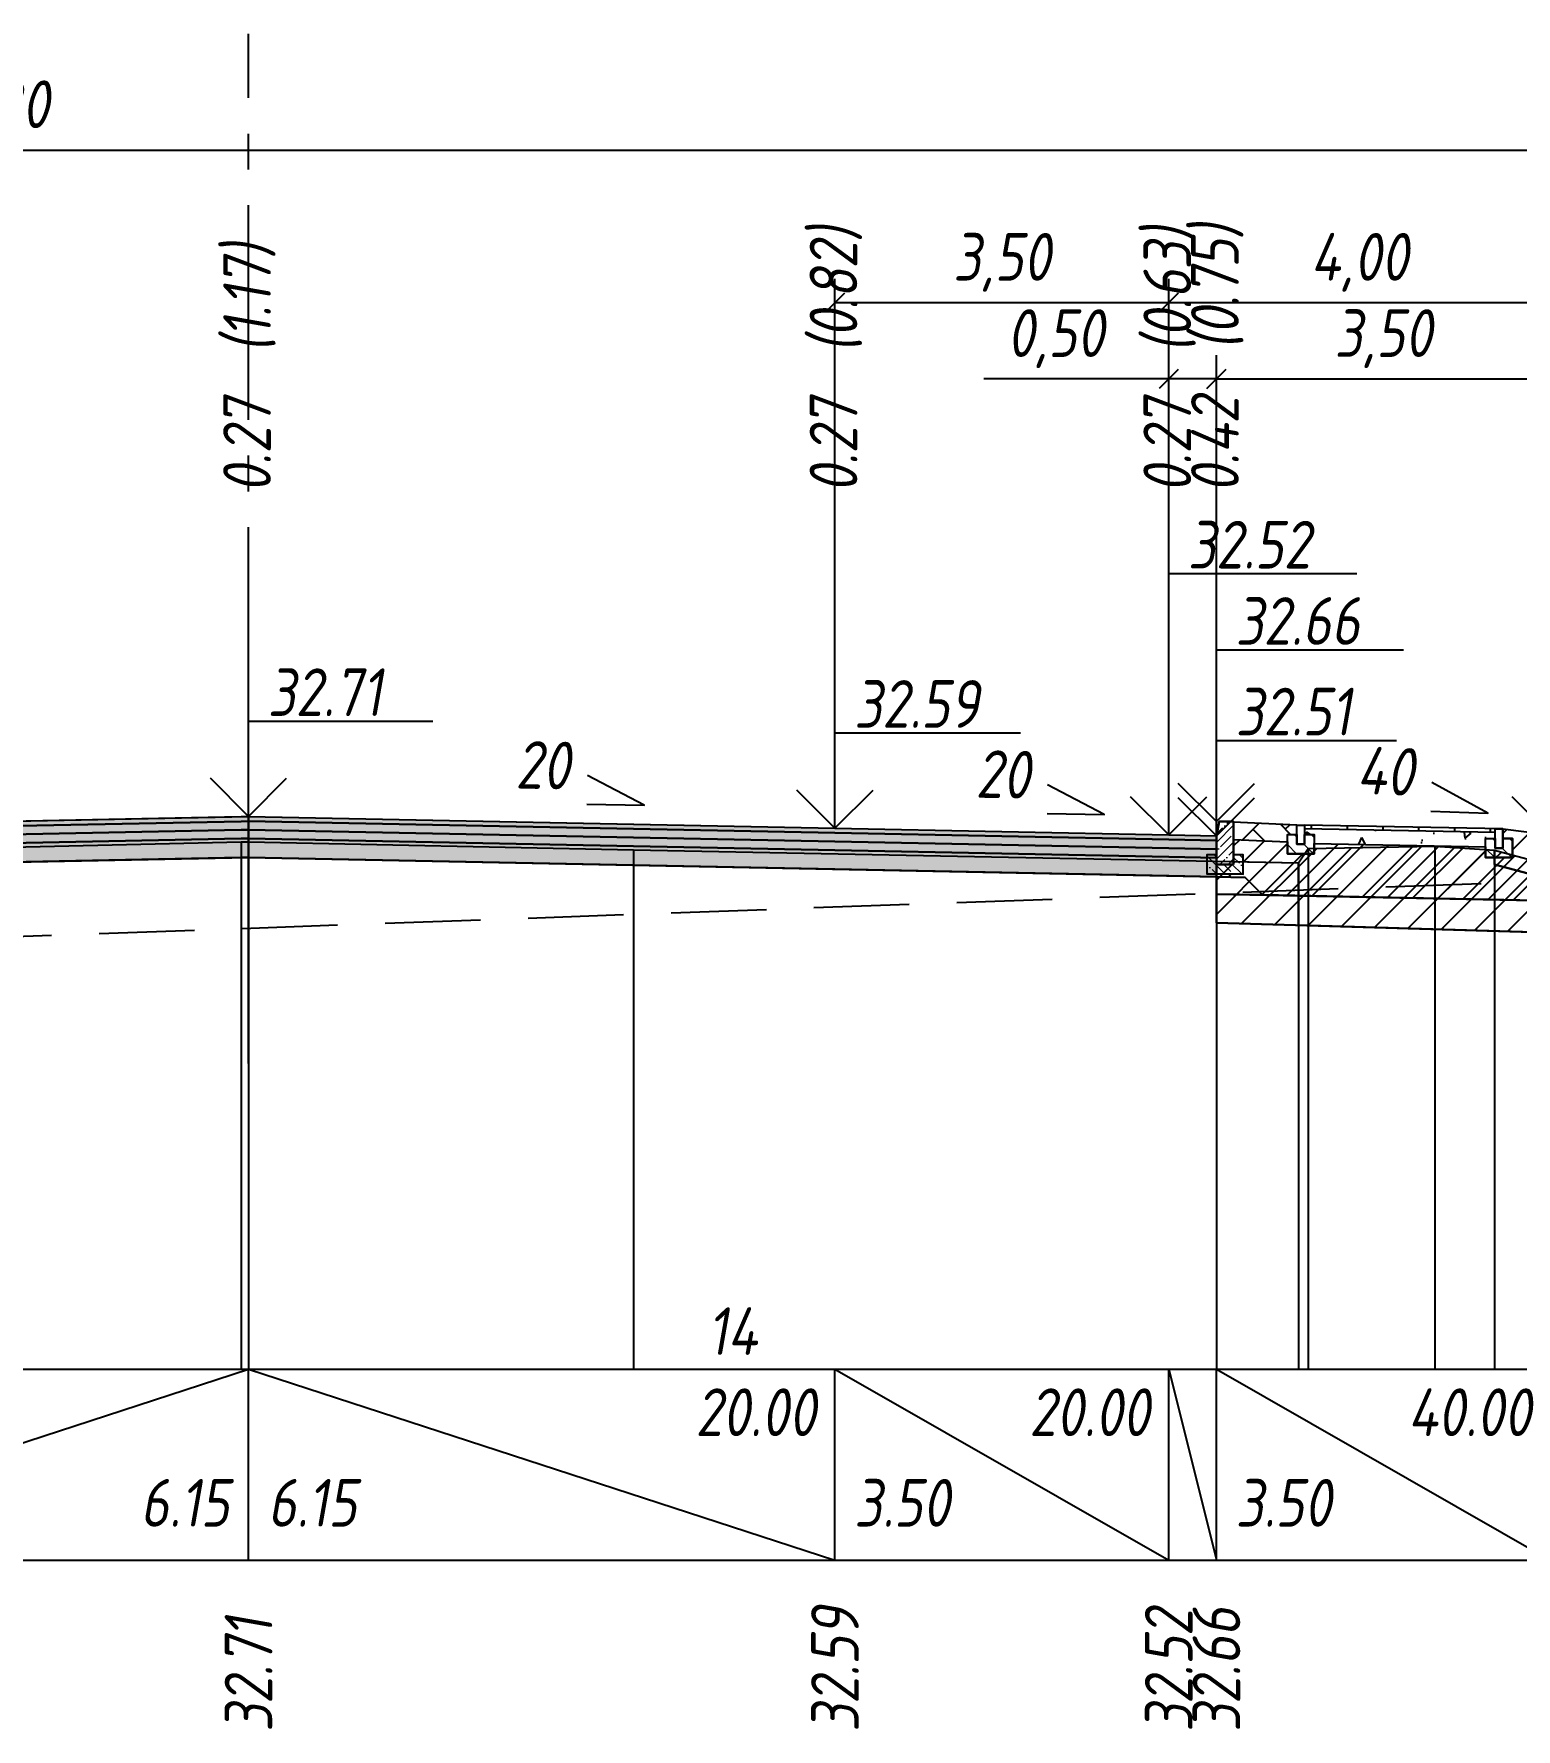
# Model space of a CAD drawing. Extents: x -717 to 1451, y -133302 to 233.
# Drawn here: x 197.4 to 275.1, y -109884.9 to -109796 of the extents above; entities that cross this region are included whole.
import ezdxf
from ezdxf.enums import TextEntityAlignment as Align

# ---------------------------------------------------------------- set-up
doc = ezdxf.new("R2010")
doc.units = 0
doc.linetypes.add('осевая2', pattern=[1.125, 0.75, -0.125, 0.125, -0.125])
doc.linetypes.add('штриховая', pattern=[0.75, 0.5, -0.25])
for name, color, linetype in [('Интерполированный поперечник', 2, 'Continuous'), ('КОД_399', 252, 'Continuous'), ('Код_514', 1, 'Continuous'), ('Контур_0', 7, 'Continuous'), ('Контур_2660', 7, 'Continuous'), ('Контур_400', 7, 'Continuous'), ('Контур_508', 7, 'Continuous'), ('Контур_512', 7, 'Continuous'), ('Контур_513', 7, 'Continuous'), ('Красный поперечник', 1, 'Continuous'), ('Объём_2501', 7, 'Continuous'), ('Объём_2650', 7, 'Continuous'), ('Объём_2660', 7, 'Continuous'), ('Ось', 1, 'осевая2'), ('Откосы', 7, 'Continuous'), ('Отметки покрытия', 7, 'Continuous'), ('Рабочие отметки', 7, 'Continuous'), ('Рабочие отметки доп.', 7, 'Continuous'), ('Слои выравнивания', 7, 'Continuous'), ('Таблица', 7, 'Continuous'), ('Уклоны проезжей части', 7, 'Continuous'), ('Черный поперечник', 3, 'Continuous')]:
    doc.layers.add(name, color=color, linetype=linetype)
for name, color, linetype, true_color in [('Контур_2540', 2, 'Continuous', 0xffff00), ('Контур_2570', 7, 'Continuous', 0x80ff00), ('Контур_2725', 7, 'Continuous', 0x323232), ('Контур_2760', 7, 'Continuous', 0x323232), ('Контур_2761', 7, 'Continuous', 0x323232), ('Контур_2762', 7, 'Continuous', 0x323232), ('Контур_2763', 7, 'Continuous', 0x323232), ('Контур_402', 7, 'Continuous', 0xff6464), ('Объём_2520', 7, 'Continuous', 0x80ffff), ('Объём_2540', 2, 'Continuous', 0xffff00), ('Объём_2563', 7, 'Continuous', 0xff8000), ('Объём_2570', 7, 'Continuous', 0x80ff00), ('Объём_2600', 7, 'Continuous', 0x808000), ('Объём_2746', 2, 'Continuous', 0xffff00)]:
    doc.layers.add(name, color=color, linetype=linetype, true_color=true_color)
doc.styles.get("Standard").update_dxf_attribs({"font": 'txt', "height": 2.5})
doc.styles.add('М', font='romand.shx', dxfattribs={"width": 0.8, "oblique": 10, "height": 2.5})
doc.dimstyles.new('ISO-25', dxfattribs={"dimtxt": 2.5, "dimasz": 2.5, "dimexe": 1.25, "dimexo": 0.625, "dimtad": 1, "dimtxsty": 'Standard', "dimcen": 2.5, "dimadec": 0, "dimazin": 0, "dimtfac": 1, "dimtmove": 0, "dimatfit": 3, "dimfxl": 1, "dimarcsym": 0})

# ---------------------------------------------------------------- blocks, each defined once
blk = doc.blocks.new('_Oblique')
at = {"color": 0, "linetype": 'ByBlock', "lineweight": -2}
blk.add_line((-0.5, -0.5), (0.5, 0.5), dxfattribs=at)
blk = doc.blocks.new('*D3575')
at = {"color": 0, "lineweight": -2, "transparency": 16777216}
for p, q in [((259.378, -109837.47), (259.378, -109812.83)), ((276.878, -109837.42), (276.878, -109812.83)), ((259.378, -109814.08), (276.878, -109814.08))]:
    blk.add_line(p, q, dxfattribs=at)
at = {"layer": 'Defpoints', "color": 0, "transparency": 16777216}
for p in [(276.878, -109814.08), (259.378, -109838.095), (276.878, -109838.045)]:
    blk.add_point(p, dxfattribs=at)
at = {"color": 0, "lineweight": -2, "transparency": 16777216, "rotation": 180}
blk.add_blockref('_Oblique', (259.378, -109814.08), dxfattribs=at)
at = {"color": 0, "lineweight": -2, "transparency": 16777216}
blk.add_blockref('_Oblique', (276.878, -109814.08), dxfattribs=at)
at = {"color": 0, "transparency": 16777216, "insert": (268.128, -109811.967), "char_height": 2.5, "width": 9.58333, "attachment_point": 5, "style": 'М'}
blk.add_mtext('3,50', dxfattribs=at)
blk = doc.blocks.new('*D3577')
at = {"color": 0, "lineweight": -2, "transparency": 16777216}
for p, q in [((256.878, -109837.42), (256.878, -109812.83)), ((259.378, -109837.47), (259.378, -109812.83)), ((256.878, -109814.08), (247.19, -109814.08)), ((259.378, -109814.08), (256.878, -109814.08))]:
    blk.add_line(p, q, dxfattribs=at)
at = {"layer": 'Defpoints', "color": 0, "transparency": 16777216}
for p in [(259.378, -109814.08), (256.878, -109838.045), (259.378, -109838.095)]:
    blk.add_point(p, dxfattribs=at)
at = {"color": 0, "lineweight": -2, "transparency": 16777216, "rotation": 180}
blk.add_blockref('_Oblique', (256.878, -109814.08), dxfattribs=at)
at = {"color": 0, "lineweight": -2, "transparency": 16777216}
blk.add_blockref('_Oblique', (259.378, -109814.08), dxfattribs=at)
at = {"color": 0, "transparency": 16777216, "insert": (250.952, -109811.967), "char_height": 2.5, "width": 9.16667, "attachment_point": 5, "style": 'М'}
blk.add_mtext('0,50', dxfattribs=at)
blk = doc.blocks.new('*D3579')
at = {"color": 0, "lineweight": -2, "transparency": 16777216}
for p, q in [((239.378, -109837.07), (239.378, -109808.83)), ((256.878, -109837.42), (256.878, -109808.83)), ((256.878, -109810.08), (239.378, -109810.08))]:
    blk.add_line(p, q, dxfattribs=at)
at = {"layer": 'Defpoints', "color": 0, "transparency": 16777216}
for p in [(239.378, -109810.08), (239.378, -109837.695), (256.878, -109838.045)]:
    blk.add_point(p, dxfattribs=at)
at = {"color": 0, "lineweight": -2, "transparency": 16777216, "rotation": 180}
blk.add_blockref('_Oblique', (239.378, -109810.08), dxfattribs=at)
at = {"color": 0, "lineweight": -2, "transparency": 16777216}
blk.add_blockref('_Oblique', (256.878, -109810.08), dxfattribs=at)
at = {"color": 0, "transparency": 16777216, "insert": (248.128, -109807.967), "char_height": 2.5, "width": 9.58333, "attachment_point": 5, "style": 'М'}
blk.add_mtext('3,50', dxfattribs=at)
blk = doc.blocks.new('*D3580')
at = {"color": 0, "lineweight": -2, "transparency": 16777216}
for p, q in [((256.878, -109837.42), (256.878, -109808.83)), ((276.878, -109838.17), (276.878, -109808.83)), ((276.878, -109810.08), (256.878, -109810.08))]:
    blk.add_line(p, q, dxfattribs=at)
at = {"layer": 'Defpoints', "color": 0, "transparency": 16777216}
for p in [(256.878, -109810.08), (256.878, -109838.045), (276.878, -109838.795)]:
    blk.add_point(p, dxfattribs=at)
at = {"color": 0, "lineweight": -2, "transparency": 16777216, "rotation": 180}
blk.add_blockref('_Oblique', (256.878, -109810.08), dxfattribs=at)
at = {"color": 0, "lineweight": -2, "transparency": 16777216}
blk.add_blockref('_Oblique', (276.878, -109810.08), dxfattribs=at)
at = {"color": 0, "transparency": 16777216, "insert": (266.878, -109807.967), "char_height": 2.5, "width": 9.16667, "attachment_point": 5, "style": 'М'}
blk.add_mtext('4,00', dxfattribs=at)
blk = doc.blocks.new('*D3582')
at = {"color": 0, "lineweight": -2, "transparency": 16777216}
for p, q in [((112.878, -109838.37), (112.878, -109800.83)), ((276.878, -109838.17), (276.878, -109800.83)), ((112.878, -109802.08), (276.878, -109802.08))]:
    blk.add_line(p, q, dxfattribs=at)
at = {"layer": 'Defpoints', "color": 0, "transparency": 16777216}
for p in [(276.878, -109802.08), (276.878, -109838.795), (112.878, -109838.995)]:
    blk.add_point(p, dxfattribs=at)
at = {"color": 0, "lineweight": -2, "transparency": 16777216, "rotation": 180}
blk.add_blockref('_Oblique', (112.878, -109802.08), dxfattribs=at)
at = {"color": 0, "lineweight": -2, "transparency": 16777216}
blk.add_blockref('_Oblique', (276.878, -109802.08), dxfattribs=at)
at = {"color": 0, "transparency": 16777216, "insert": (194.878, -109799.967), "char_height": 2.5, "width": 12.08333, "attachment_point": 5, "style": 'М'}
blk.add_mtext('32,80', dxfattribs=at)
blk = doc.blocks.new('БР100.30.18')
at = {"linetype": 'Continuous', "lineweight": 13}
h = blk.add_hatch(dxfattribs=at)
h.set_pattern_fill('ANSI35', scale=5)
h.set_pattern_definition([(45, (-1504.996, -4799.2297), (-0.88388348, 0.88388348), []), (45, (-1504.1121, -4799.2297), (-0.88388348, 0.88388348), [1.5625, -0.3125, 0, -0.3125])])
h.paths.add_polyline_path([(0.3, 3.47), (1.8, 3.47), (1.8, -1.03), (0, -1.03), (0, 1.97)])
h = blk.add_hatch(dxfattribs=at)
h.set_pattern_fill('ANSI35', scale=5, angle=90)
h.set_pattern_definition([(135, (-1504.996, -4800.7297), (-0.88388348, -0.88388348), []), (135, (-1504.996, -4799.8458), (-0.88388348, -0.88388348), [1.5625, -0.3125, 0, -0.3125])])
h.paths.add_polyline_path([(-1, -0.03), (0, -0.03), (0, -1.03), (1.8, -1.03), (1.8, -0.03), (2.8, -0.03), (2.8, -2.03), (-1, -2.03)])
at = {"color": 7, "lineweight": 30}
blk.add_lwpolyline([(1.8, -1.03), (0, -1.03), (0, 1.97), (0.3, 3.47), (1.8, 3.47)], close=True, dxfattribs=at)
at = {"linetype": 'Continuous'}
blk.add_lwpolyline([(0, -0.03), (-1, -0.03), (-1, -2.03), (2.8, -2.03), (2.8, -0.03), (1.8, -0.03)], dxfattribs=at)

msp = doc.modelspace()

# ---------------------------------------------------------------- hatches: boundary and pattern name
at = {"linetype": 'Continuous'}
h = msp.add_hatch(dxfattribs=at)
h.set_pattern_fill('AR-HBONE', color=253, scale=0.3)
h.set_pattern_definition([(45, (-35.6941, -115643.3167), (0, 1.69705627), [3.6, -1.2]), (135, (-34.8456, -115642.4682), (1e-16, 1.69705627), [3.6, -1.2])])
h.paths.add_polyline_path([(263.999, -109837.467), (263.999, -109838.467), (263.999, -109838.467)])
h.paths.add_polyline_path([(260.278, -109837.318), (263.599, -109837.467), (263.599, -109837.967), (263.099, -109837.967), (263.099, -109838.346), (260.277, -109838.219)])
at = {"linetype": 'Continuous', "lineweight": 13}
h = msp.add_hatch(dxfattribs=at)
h.set_pattern_fill('ANSI35', scale=5, angle=90)
h.set_pattern_definition([(135, (-1604.0849, -44109.8392), (-0.883883476, -0.883883476), []), (135, (-1604.0849, -44108.9553), (-0.883883476, -0.883883476), [1.5625, -0.3125, 0, -0.3125])])
h.paths.add_polyline_path([(263.099, -109837.967), (263.599, -109837.967), (263.599, -109838.467), (263.999, -109838.467), (263.999, -109837.967), (264.499, -109837.967), (264.499, -109838.967), (263.099, -109838.967)])
at = {"linetype": 'Continuous'}
h = msp.add_hatch(dxfattribs=at)
h.set_pattern_fill('ANSI31', color=256, scale=15, angle=45, style=0)
h.set_pattern_definition([(90, (-1648.1303, -114791.0982), (-1.875, 3e-16), [])])
h.paths.add_polyline_path([(273.994, -109837.673), (263.999, -109837.467), (263.999, -109837.667), (273.994, -109837.865)])
at = {"linetype": 'Continuous', "lineweight": 13}
h = msp.add_hatch(dxfattribs=at)
h.set_pattern_fill('ANSI35', scale=5, angle=90)
h.set_pattern_definition([(135, (-1593.6893, -44110.0453), (-0.883883476, -0.883883476), []), (135, (-1593.6893, -44109.1614), (-0.883883476, -0.883883476), [1.5625, -0.3125, 0, -0.3125])])
h.paths.add_polyline_path([(273.494, -109838.173), (273.994, -109838.173), (273.994, -109838.673), (274.394, -109838.673), (274.394, -109838.173), (274.894, -109838.173), (274.894, -109839.173), (273.494, -109839.173)])
at = {"layer": 'КОД_399'}
h = msp.add_hatch(dxfattribs=at)
h.set_pattern_fill('AR-CONC', scale=0.7, angle=45, style=0)
h.set_pattern_definition([(95, (-1648.2123, -114791.1874), (3.860864, 3.2396496), [0.525, -5.775]), (40, (-1648.2123, -114791.1874), (-4.409945, 3.036377), [0.42, -4.62]), (145.45144, (-1647.8906, -114790.9175), (-0.549081, 6.2760265), [0.4461813, -4.907995]), (91.1842, (-1649.202, -114790.1975), (6.101854, 4.4632964), [0.7875, -8.6625]), (141.63564, (-1648.694, -114789.8255), (-0.1953, 9.447982), [0.669272, -7.361996]), (36.18416, (-1649.202, -114790.1975), (-0.1953, 9.447982), [0.63, -6.93]), (66, (-1648.4598, -114789.95), (4.947401, 0.9616773), [0.525, -5.775]), (11, (-1648.46, -114789.95), (-2.38496, 4.793659), [0.42, -4.62]), (116.45144, (-1648.0475, -114789.87), (2.562441, 5.7553363), [0.4461813, -4.907995]), (82.5, (-1648.2123, -114791.1874), (-1.5875523, 1.7079287), [0, -4.564, 0, -4.69, 0, -4.6375]), (52.5, (-1648.2123, -114791.1874), (-0.6501106, 3.2543661), [0, -2.674, 0, -4.459, 0, -1.7675]), (12.5, (-1649.316, -114792.2912), (2.7539272, 2.5306453), [0, -1.75, 0, -5.46, 0, -7.245]), (2.5, (-1649.811, -114792.7862), (2.3911299, 3.3821186), [0, -2.275, 0, -3.626, 0, -5.145])])
h.paths.add_polyline_path([(273.494, -109838.173), (273.994, -109838.173), (273.994, -109837.865), (263.999, -109837.667), (263.999, -109837.967), (264.499, -109837.967), (264.499, -109838.427), (273.494, -109838.606)])
at = {"layer": 'Объём_2563'}
h = msp.add_hatch(dxfattribs=at)
h.set_pattern_fill('ANSI31', color=256, scale=0.3)
h.paths.add_polyline_path([(137.959, -109841.481), (111.957, -109842.001), (112.878, -109838.932), (140.378, -109838.382), (140.378, -109840.532), (138.878, -109840.562)])
h.paths.add_polyline_path([(280.314, -109841.475), (280.354, -109841.502), (261.796, -109841.131), (260.878, -109840.212), (259.378, -109840.182), (259.378, -109840.032), (260.776, -109840.034), (260.777, -109839.034), (260.277, -109839.033), (260.277, -109838.219), (263.099, -109838.346), (263.099, -109838.967), (264.499, -109838.967), (264.499, -109838.427), (273.494, -109838.606), (273.494, -109839.173), (274.894, -109839.173), (274.894, -109838.173), (274.394, -109838.173), (274.394, -109837.673), (276.878, -109837.982), (280.314, -109840.274)])
at = {"layer": 'Объём_2570'}
h = msp.add_hatch(dxfattribs=at)
h.set_pattern_fill('ANSI31', color=256, scale=0.2)
h.paths.add_polyline_path([(146.419, -109839.899), (142.582, -109840.456), (137.613, -109841.856), (136.882, -109842.225), (135.085, -109844.452), (133.35, -109846.367), (129.853, -109844.125), (127.199, -109842.249), (111.459, -109834.69), (105, -109834.225), (105, -109833.475), (111.459, -109833.94), (127.199, -109841.499), (129.853, -109843.375), (133.35, -109845.617), (135.085, -109843.702), (136.882, -109841.475), (137.613, -109841.106), (142.582, -109839.706), (146.419, -109839.149)])
h.paths.add_polyline_path([(290.278, -109840.106), (285.142, -109840.246), (283.57, -109840.502), (281.711, -109840.996), (277.604, -109840.51), (273.964, -109839.534), (273.964, -109838.784), (277.604, -109839.76), (281.711, -109840.246), (283.57, -109839.752), (285.142, -109839.496), (290.278, -109839.356)])
at = {"layer": 'Объём_2600'}
h = msp.add_hatch(dxfattribs=at)
h.set_pattern_fill('ANSI31', color=6, scale=0.4)
h.paths.add_polyline_path([(289.358, -109841.171), (285.911, -109843.469), (283.305, -109843.469), (283.051, -109843.3), (259.378, -109842.59), (259.378, -109839.363), (263.69, -109839.446), (264.19, -109838.696), (270.837, -109838.58), (273.964, -109838.784), (273.964, -109839.534), (277.604, -109840.51), (281.711, -109840.996), (283.57, -109840.502), (285.142, -109840.246), (289.358, -109840.135)])
at = {"layer": 'Слои выравнивания'}
for color, points in [(2, [(158.652, -109838.017), (160.378, -109837.982), (176.629, -109837.657), (177.878, -109837.632), (208.242, -109837.025), (208.628, -109837.017), (208.628, -109837.267), (208.242, -109837.275), (177.878, -109837.882), (176.629, -109837.907), (160.378, -109838.232), (158.652, -109838.267)]), (2, [(208.628, -109837.017), (228.821, -109837.421), (239.378, -109837.632), (256.878, -109837.982), (259.378, -109838.032), (259.378, -109838.282), (256.878, -109838.232), (239.378, -109837.882), (228.821, -109837.671), (208.628, -109837.267)]), (3, [(158.652, -109838.267), (160.378, -109838.232), (176.629, -109837.907), (177.878, -109837.882), (208.242, -109837.275), (208.628, -109837.267), (208.628, -109837.717), (208.242, -109837.725), (177.878, -109838.332), (176.629, -109838.357), (160.378, -109838.682), (158.652, -109838.717)]), (4, [(158.652, -109838.717), (160.378, -109838.682), (176.629, -109838.357), (177.878, -109838.332), (208.242, -109837.725), (208.628, -109837.717), (208.628, -109838.167), (208.242, -109838.175), (177.878, -109838.782), (176.629, -109838.807), (160.378, -109839.132), (158.652, -109839.167)]), (3, [(208.628, -109837.267), (228.821, -109837.671), (239.378, -109837.882), (256.878, -109838.232), (259.378, -109838.282), (259.378, -109838.732), (256.878, -109838.682), (239.378, -109838.332), (228.821, -109838.121), (208.628, -109837.717)]), (4, [(208.628, -109837.717), (228.821, -109838.121), (239.378, -109838.332), (256.878, -109838.682), (259.378, -109838.732), (259.378, -109839.182), (256.878, -109839.132), (239.378, -109838.782), (228.821, -109838.571), (208.628, -109838.167)]), (5, [(158.652, -109839.167), (160.378, -109839.132), (176.629, -109838.807), (177.878, -109838.782), (208.242, -109838.175), (208.628, -109838.167), (208.628, -109839.167), (208.242, -109839.175), (177.878, -109839.782), (176.629, -109839.807), (160.378, -109840.132), (158.652, -109840.167)]), (5, [(208.628, -109838.167), (228.821, -109838.571), (239.378, -109838.782), (256.878, -109839.132), (259.378, -109839.182), (259.378, -109840.182), (256.878, -109840.132), (239.378, -109839.782), (228.821, -109839.571), (208.628, -109839.167)])]:
    msp.add_hatch(color=color, dxfattribs=at).paths.add_polyline_path(points)

# ---------------------------------------------------------------- linework, layer by layer
for points in [[(263.599, -109837.467), (260.278, -109837.318), (260.277, -109838.219), (263.099, -109838.346), (263.099, -109837.967), (263.599, -109837.967), (263.599, -109837.467)], [(263.999, -109837.967), (264.499, -109837.967), (264.499, -109838.967), (263.099, -109838.967), (263.099, -109837.967), (263.599, -109837.967), (263.599, -109838.467), (263.999, -109838.467), (263.999, -109837.967)], [(263.599, -109837.467), (263.999, -109837.467), (263.999, -109838.467), (263.599, -109838.467), (263.599, -109837.467)], [(274.394, -109837.673), (263.999, -109837.467)], [(273.994, -109837.865), (263.999, -109837.667)], [(273.994, -109837.673), (274.394, -109837.673), (274.394, -109838.673), (273.994, -109838.673), (273.994, -109837.673)], [(264.499, -109838.427), (273.494, -109838.606)], [(274.394, -109838.173), (274.894, -109838.173), (274.894, -109839.173), (273.494, -109839.173), (273.494, -109838.173), (273.994, -109838.173), (273.994, -109838.673), (274.394, -109838.673), (274.394, -109838.173)]]:
    msp.add_lwpolyline(points)
at = {"layer": 'Интерполированный поперечник', "linetype": 'штриховая', "ltscale": 10, "flags": 128}
msp.add_lwpolyline([(133.347, -109845.598), (281.715, -109840.223)], dxfattribs=at)
at = {"layer": 'Код_514'}
for p, q in [((177.878, -109876), (208.628, -109866)), ((208.628, -109876), (208.628, -109866)), ((208.628, -109866), (239.378, -109876)), ((239.378, -109876), (239.378, -109866)), ((239.378, -109866), (256.878, -109876)), ((256.878, -109876), (256.878, -109866)), ((256.878, -109866), (259.378, -109876)), ((259.378, -109876), (259.378, -109866)), ((259.378, -109876), (259.378, -109866)), ((259.378, -109866), (276.878, -109876))]:
    msp.add_line(p, q, dxfattribs=at)
at = {"layer": 'Контур_0', "color": 250, "flags": 128}
for points in [[(259.378, -109841.082), (259.378, -109840.182), (260.878, -109840.212), (261.796, -109841.131), (259.378, -109841.082), (259.378, -109841.082)], [(259.378, -109840.182), (260.878, -109840.212), (261.796, -109841.131), (280.354, -109841.502)]]:
    msp.add_lwpolyline(points, dxfattribs=at)
at = {"layer": 'Контур_2540', "flags": 128}
msp.add_lwpolyline([(259.378, -109841.082), (280.354, -109841.502), (283.051, -109843.3), (259.378, -109842.59), (259.378, -109841.082), (259.378, -109841.082)], dxfattribs=at)
at = {"layer": 'Контур_2570', "flags": 128}
msp.add_lwpolyline([(176.629, -109839.083), (208.242, -109838.343), (208.628, -109838.351), (228.821, -109838.77), (263.69, -109839.446), (264.19, -109838.696), (270.837, -109838.58), (273.964, -109838.784), (273.964, -109839.534), (277.604, -109840.51), (281.711, -109840.996), (281.711, -109840.996), (283.57, -109840.502), (285.142, -109840.246), (289.433, -109840.133), (299.564, -109839.814), (303.147, -109839.72), (314.767, -109839.134), (315.278, -109838.957)], dxfattribs=at)
at = {"layer": 'Контур_2660', "flags": 128}
msp.add_lwpolyline([(259.378, -109842.59), (283.051, -109843.3)], dxfattribs=at)
at = {"layer": 'Контур_2725', "flags": 128}
msp.add_lwpolyline([(158.652, -109840.167), (160.378, -109840.132), (176.629, -109839.807), (177.878, -109839.782), (208.242, -109839.175), (208.628, -109839.167), (228.821, -109839.571), (239.378, -109839.782), (256.878, -109840.132), (259.378, -109840.182)], dxfattribs=at)
at = {"layer": 'Контур_2760', "flags": 128}
msp.add_lwpolyline([(158.652, -109838.017), (160.378, -109837.982), (176.629, -109837.657), (177.878, -109837.632), (208.242, -109837.025), (208.628, -109837.017), (228.821, -109837.421), (239.378, -109837.632), (256.878, -109837.982), (259.378, -109838.032)], dxfattribs=at)
at = {"layer": 'Контур_2761', "flags": 128}
msp.add_lwpolyline([(158.652, -109838.267), (160.378, -109838.232), (176.629, -109837.907), (177.878, -109837.882), (208.242, -109837.275), (208.628, -109837.267), (228.821, -109837.671), (239.378, -109837.882), (256.878, -109838.232), (259.378, -109838.282)], dxfattribs=at)
at = {"layer": 'Контур_2762', "flags": 128}
msp.add_lwpolyline([(158.652, -109838.717), (160.378, -109838.682), (176.629, -109838.357), (177.878, -109838.332), (208.242, -109837.725), (208.628, -109837.717), (228.821, -109838.121), (239.378, -109838.332), (256.878, -109838.682), (259.378, -109838.732)], dxfattribs=at)
at = {"layer": 'Контур_2763', "flags": 128}
msp.add_lwpolyline([(158.652, -109839.167), (160.378, -109839.132), (176.629, -109838.807), (177.878, -109838.782), (208.242, -109838.175), (208.628, -109838.167), (228.821, -109838.571), (239.378, -109838.782), (256.878, -109839.132), (259.378, -109839.182)], dxfattribs=at)
at = {"layer": 'Контур_400', "flags": 128}
for points in [[(140.378, -109838.382), (142.878, -109838.332), (160.378, -109837.982), (160.378, -109837.982), (160.378, -109837.982), (160.378, -109837.982), (160.378, -109837.982), (177.878, -109837.632), (208.628, -109837.017)], [(208.628, -109837.017), (239.378, -109837.632), (256.878, -109837.982), (256.878, -109837.982), (256.878, -109837.982), (256.878, -109837.982), (256.878, -109837.982), (256.878, -109837.982), (259.378, -109838.032)]]:
    msp.add_lwpolyline(points, dxfattribs=at)
at = {"layer": 'Контур_402', "flags": 128}
msp.add_lwpolyline([(111.507, -109843.981), (158.652, -109842.567), (158.652, -109840.167), (208.628, -109839.167), (259.378, -109840.182), (259.378, -109842.59), (283.051, -109843.3)], dxfattribs=at)
at = {"layer": 'Контур_508', "flags": 128}
msp.add_lwpolyline([(105, -109833.475), (108.007, -109843.5), (108.007, -109846.98), (108.013, -109847), (108.757, -109847), (110.757, -109847), (111.501, -109847), (111.507, -109846.98), (111.507, -109843.981), (158.652, -109842.567), (158.652, -109840.167), (208.628, -109839.167), (259.378, -109840.182), (259.378, -109842.59), (283.051, -109843.3), (283.305, -109843.469), (283.608, -109843.469), (285.608, -109843.469), (285.911, -109843.469), (289.358, -109841.171), (289.358, -109839.969), (290.278, -109839.356)], dxfattribs=at)
at = {"layer": 'Контур_512', "flags": 128}
msp.add_lwpolyline([(259.378, -109842.59), (283.051, -109843.3), (283.305, -109843.469), (283.608, -109843.469), (285.608, -109843.469), (285.911, -109843.469), (289.358, -109841.171), (289.358, -109839.969), (290.278, -109839.356)], dxfattribs=at)
at = {"layer": 'Контур_513', "flags": 128}
msp.add_lwpolyline([(105, -109833.475), (108.007, -109843.5), (108.007, -109846.98), (108.013, -109847), (108.757, -109847), (110.757, -109847), (111.501, -109847), (111.507, -109846.98), (111.507, -109843.981), (158.652, -109842.567), (158.652, -109840.167), (208.628, -109839.167), (259.378, -109840.182), (259.378, -109842.59), (283.051, -109843.3), (283.305, -109843.469), (283.608, -109843.469), (285.608, -109843.469), (285.911, -109843.469), (289.358, -109841.171), (289.358, -109839.969), (290.278, -109839.356)], dxfattribs=at)
at = {"layer": 'Красный поперечник'}
for p, q in [((177.878, -109837.632), (208.628, -109837.017)), ((208.628, -109837.017), (239.378, -109837.632)), ((239.378, -109837.632), (256.878, -109837.982)), ((256.878, -109837.982), (259.378, -109838.032)), ((259.378, -109842.59), (259.378, -109866))]:
    msp.add_line(p, q, dxfattribs=at)
at = {"layer": 'Объём_2501', "flags": 128}
for points in [[(140.378, -109838.382), (142.878, -109838.332), (160.378, -109837.982), (160.378, -109837.982), (160.378, -109837.982), (160.378, -109837.982), (160.378, -109837.982), (177.878, -109837.632), (208.628, -109837.017)], [(208.628, -109837.017), (239.378, -109837.632), (256.878, -109837.982), (256.878, -109837.982), (256.878, -109837.982), (256.878, -109837.982), (256.878, -109837.982), (256.878, -109837.982), (259.378, -109838.032)]]:
    msp.add_lwpolyline(points, dxfattribs=at)
at = {"layer": 'Объём_2520', "color": 250, "flags": 128}
msp.add_lwpolyline([(259.378, -109841.082), (259.378, -109840.182), (260.878, -109840.212), (261.796, -109841.131), (259.378, -109841.082), (259.378, -109841.082)], dxfattribs=at)
at = {"layer": 'Объём_2540', "flags": 128}
msp.add_lwpolyline([(259.378, -109841.082), (280.354, -109841.502), (283.051, -109843.3), (259.378, -109842.59), (259.378, -109841.082), (259.378, -109841.082)], dxfattribs=at)
at = {"layer": 'Объём_2563', "color": 250, "flags": 128}
msp.add_lwpolyline([(280.314, -109841.475), (280.354, -109841.502), (261.796, -109841.131), (260.878, -109840.212), (259.378, -109840.182), (259.378, -109840.032), (260.776, -109840.034), (260.777, -109839.034), (260.277, -109839.033), (260.277, -109838.219), (263.099, -109838.346), (263.099, -109838.967), (264.499, -109838.967), (264.499, -109838.427), (273.494, -109838.606), (273.494, -109839.173), (274.894, -109839.173), (274.894, -109838.173), (274.394, -109838.173), (274.394, -109837.673), (276.878, -109837.982), (280.314, -109840.274), (280.314, -109841.475), (280.314, -109841.475)], dxfattribs=at)
at = {"layer": 'Объём_2570', "flags": 128}
msp.add_lwpolyline([(290.278, -109840.106), (285.142, -109840.246), (283.57, -109840.502), (281.711, -109840.996), (277.604, -109840.51), (273.964, -109839.534), (273.964, -109838.784), (277.604, -109839.76), (281.711, -109840.246), (283.57, -109839.752), (285.142, -109839.496), (290.278, -109839.356), (290.278, -109840.106), (290.278, -109840.106)], dxfattribs=at)
at = {"layer": 'Объём_2650', "color": 6, "flags": 128}
msp.add_lwpolyline([(289.358, -109841.171), (285.911, -109843.469), (283.305, -109843.469), (283.051, -109843.3), (259.378, -109842.59), (259.378, -109839.363), (263.69, -109839.446), (264.19, -109838.696), (270.837, -109838.58), (273.964, -109838.784), (273.964, -109839.534), (277.604, -109840.51), (281.711, -109840.996), (283.57, -109840.502), (285.142, -109840.246), (289.358, -109840.135), (289.358, -109841.171), (289.358, -109841.171)], dxfattribs=at)
at = {"layer": 'Объём_2660', "flags": 128}
msp.add_lwpolyline([(259.378, -109842.59), (283.051, -109843.3)], dxfattribs=at)
at = {"layer": 'Объём_2746', "flags": 128}
msp.add_lwpolyline([(289.358, -109841.171), (285.911, -109843.469), (283.305, -109843.469), (283.051, -109843.3), (263.69, -109842.719), (263.69, -109839.446), (264.19, -109838.696), (270.837, -109838.58), (273.964, -109838.784), (273.964, -109839.534), (277.604, -109840.51), (281.33, -109840.951), (283.608, -109842.469), (285.608, -109842.469), (289.1, -109840.142), (289.358, -109840.135), (289.358, -109841.171), (289.358, -109841.171)], dxfattribs=at)
at = {"layer": 'Ось', "ltscale": 15}
msp.add_line((208.628, -109849.971), (208.628, -109795.988), dxfattribs=at)
at = {"layer": 'Откосы', "color": 1, "flags": 128}
for points in [[(226.372, -109836.372), (229.372, -109836.432), (226.402, -109834.872)], [(270.616, -109836.731), (273.613, -109836.851), (270.676, -109835.232)], [(250.497, -109836.855), (253.497, -109836.915), (250.527, -109835.355)]]:
    msp.add_lwpolyline(points, dxfattribs=at)
at = {"layer": 'Отметки покрытия', "color": 1}
for p, q in [((256.878, -109837.982), (256.878, -109824.282)), ((256.878, -109824.282), (266.733, -109824.282)), ((259.378, -109837.282), (259.378, -109828.282)), ((259.378, -109828.282), (269.182, -109828.282)), ((208.628, -109837.017), (208.628, -109832.017)), ((208.628, -109832.017), (218.293, -109832.017)), ((239.378, -109837.632), (239.378, -109832.632)), ((239.378, -109832.632), (249.101, -109832.632)), ((259.378, -109838.032), (259.378, -109833.032)), ((259.378, -109833.032), (268.822, -109833.032)), ((208.628, -109837.017), (206.628, -109835.017)), ((208.628, -109837.017), (210.628, -109835.017)), ((259.378, -109837.282), (257.378, -109835.282)), ((259.378, -109837.282), (261.378, -109835.282)), ((239.378, -109837.632), (237.378, -109835.632)), ((239.378, -109837.632), (241.378, -109835.632)), ((256.878, -109837.982), (254.878, -109835.982)), ((256.878, -109837.982), (258.878, -109835.982)), ((259.378, -109838.032), (257.378, -109836.032)), ((259.378, -109838.032), (261.378, -109836.032)), ((276.878, -109837.982), (274.878, -109835.982))]:
    msp.add_line(p, q, dxfattribs=at)
at = {"layer": 'Слои выравнивания'}
for p, q in [((208.628, -109837.017), (208.628, -109866)), ((259.378, -109838.032), (259.378, -109866))]:
    msp.add_line(p, q, dxfattribs=at)
at = {"layer": 'Слои выравнивания', "color": 2, "flags": 128}
for points in [[(158.652, -109838.017), (160.378, -109837.982), (176.629, -109837.657), (177.878, -109837.632), (208.242, -109837.025), (208.628, -109837.017), (208.628, -109837.267), (208.242, -109837.275), (177.878, -109837.882), (176.629, -109837.907), (160.378, -109838.232), (158.652, -109838.267)], [(208.628, -109837.017), (228.821, -109837.421), (239.378, -109837.632), (256.878, -109837.982), (259.378, -109838.032), (259.378, -109838.282), (256.878, -109838.232), (239.378, -109837.882), (228.821, -109837.671), (208.628, -109837.267)]]:
    msp.add_lwpolyline(points, close=True, dxfattribs=at)
at = {"layer": 'Слои выравнивания', "color": 3, "flags": 128}
for points in [[(158.652, -109838.267), (160.378, -109838.232), (176.629, -109837.907), (177.878, -109837.882), (208.242, -109837.275), (208.628, -109837.267), (208.628, -109837.717), (208.242, -109837.725), (177.878, -109838.332), (176.629, -109838.357), (160.378, -109838.682), (158.652, -109838.717)], [(208.628, -109837.267), (228.821, -109837.671), (239.378, -109837.882), (256.878, -109838.232), (259.378, -109838.282), (259.378, -109838.732), (256.878, -109838.682), (239.378, -109838.332), (228.821, -109838.121), (208.628, -109837.717)]]:
    msp.add_lwpolyline(points, close=True, dxfattribs=at)
at = {"layer": 'Слои выравнивания', "color": 4, "flags": 128}
for points in [[(158.652, -109838.717), (160.378, -109838.682), (176.629, -109838.357), (177.878, -109838.332), (208.242, -109837.725), (208.628, -109837.717), (208.628, -109838.167), (208.242, -109838.175), (177.878, -109838.782), (176.629, -109838.807), (160.378, -109839.132), (158.652, -109839.167)], [(208.628, -109837.717), (228.821, -109838.121), (239.378, -109838.332), (256.878, -109838.682), (259.378, -109838.732), (259.378, -109839.182), (256.878, -109839.132), (239.378, -109838.782), (228.821, -109838.571), (208.628, -109838.167)]]:
    msp.add_lwpolyline(points, close=True, dxfattribs=at)
at = {"layer": 'Слои выравнивания', "color": 5, "flags": 128}
for points in [[(158.652, -109839.167), (160.378, -109839.132), (176.629, -109838.807), (177.878, -109838.782), (208.242, -109838.175), (208.628, -109838.167), (208.628, -109839.167), (208.242, -109839.175), (177.878, -109839.782), (176.629, -109839.807), (160.378, -109840.132), (158.652, -109840.167)], [(208.628, -109838.167), (228.821, -109838.571), (239.378, -109838.782), (256.878, -109839.132), (259.378, -109839.182), (259.378, -109840.182), (256.878, -109840.132), (239.378, -109839.782), (228.821, -109839.571), (208.628, -109839.167)]]:
    msp.add_lwpolyline(points, close=True, dxfattribs=at)
at = {"layer": 'Таблица'}
for p, q in [((80, -109866), (315.278, -109866)), ((80, -109876), (315.278, -109876))]:
    msp.add_line(p, q, dxfattribs=at)
at = {"layer": 'Уклоны проезжей части', "color": 1, "flags": 128}
for points in [[(226.372, -109836.372), (229.372, -109836.432), (226.402, -109834.872)], [(270.616, -109836.731), (273.613, -109836.851), (270.676, -109835.232)], [(250.497, -109836.855), (253.497, -109836.915), (250.527, -109835.355)]]:
    msp.add_lwpolyline(points, dxfattribs=at)
at = {"layer": 'Черный поперечник', "color": 7}
for p, q in [((208.242, -109838.343), (208.242, -109866)), ((208.628, -109838.351), (208.628, -109866)), ((228.821, -109838.77), (228.821, -109866)), ((264.19, -109838.696), (264.19, -109866)), ((270.837, -109838.58), (270.837, -109866)), ((273.964, -109838.784), (273.964, -109866)), ((263.69, -109839.446), (263.69, -109866))]:
    msp.add_line(p, q, dxfattribs=at)
at = {"layer": 'Черный поперечник', "flags": 128}
msp.add_lwpolyline([(176.629, -109839.083), (208.242, -109838.343), (208.628, -109838.351), (228.821, -109838.77), (263.69, -109839.446), (264.19, -109838.696), (270.837, -109838.58), (273.964, -109838.784), (277.604, -109839.76), (281.711, -109840.246), (283.57, -109839.752), (285.142, -109839.496), (289.433, -109839.383), (299.564, -109839.064), (303.147, -109838.97), (314.767, -109838.384), (315.278, -109838.207)], dxfattribs=at)

# ---------------------------------------------------------------- block references
at = {"lineweight": 18, "xscale": 0.5, "yscale": 0.5, "zscale": 0.5, "rotation": 359.9444632229611}
msp.add_blockref('БР100.30.18', (259.377, -109839.016), dxfattribs=at)

# ---------------------------------------------------------------- texts
at = {"layer": 'Код_514', "style": 'М', "oblique": 10, "width": 0.8}
for s, p in [('20.00', (238.378, -109867)), ('20.00', (255.878, -109867)), ('40.00', (275.878, -109867))]:
    msp.add_text(s, height=2.5, dxfattribs=at).set_placement(p, align=Align.TOP_RIGHT)
msp.add_text('6.15', height=2.5, dxfattribs=at).set_placement((207.628, -109875), align=Align.BOTTOM_RIGHT)
for s, p in [('6.15', (209.628, -109875)), ('3.50', (240.378, -109875)), ('3.50', (260.378, -109875))]:
    msp.add_text(s, height=2.5, dxfattribs=at).set_placement(p, align=Align.BOTTOM_LEFT)
for s, p in [('32.71', (208.628, -109885.014)), ('32.59', (239.378, -109885.014)), ('32.52', (256.878, -109885.014)), ('32.66', (259.378, -109885.014))]:
    msp.add_text(s, height=2.5, rotation=90, dxfattribs=at).set_placement(p, align=Align.MIDDLE_LEFT)
at = {"layer": 'Откосы', "color": 1, "style": 'М', "oblique": 10, "width": 0.8}
for s, rotation, p in [('20', 358.85423, (224.023, -109836.325)), ('20', 358.85423, (248.148, -109836.808)), ('40', 357.70938, (268.168, -109836.633))]:
    msp.add_text(s, height=2.5, rotation=rotation, dxfattribs=at).set_placement(p, align=Align.BOTTOM_CENTER)
at = {"layer": 'Отметки покрытия', "color": 1, "style": 'М', "oblique": 10, "width": 0.8}
for s, p in [('32.52', (257.878, -109824.767)), ('32.66', (260.378, -109828.767)), ('32.71', (209.628, -109832.502)), ('32.59', (240.378, -109833.117)), ('32.51', (260.378, -109833.517))]:
    msp.add_text(s, height=2.5, dxfattribs=at).set_placement(p, align=Align.BOTTOM_LEFT)
at = {"layer": 'Рабочие отметки', "color": 1, "style": 'М', "oblique": 10, "width": 0.8}
for s, p in [('0.27', (208.55, -109820.032)), ('0.27', (239.3, -109820.032)), ('0.27', (256.8, -109820.032)), ('0.42', (259.3, -109820.032))]:
    msp.add_text(s, height=2.5, rotation=90, dxfattribs=at).set_placement(p, align=Align.MIDDLE_LEFT)
at = {"layer": 'Рабочие отметки доп.', "color": 1, "style": 'М', "oblique": 10, "width": 0.8}
for s, p in [('(0.82)', (239.3, -109812.682)), ('(0.63)', (256.8, -109812.682)), ('(0.75)', (259.3, -109812.532)), ('(1.17)', (208.55, -109812.682))]:
    msp.add_text(s, height=2.5, rotation=90, dxfattribs=at).set_placement(p, align=Align.MIDDLE_LEFT)
at = {"layer": 'Слои выравнивания', "style": 'М', "oblique": 10, "width": 0.8}
msp.add_text('14', height=2.5, dxfattribs=at).set_placement((234.003, -109866), align=Align.BOTTOM_CENTER)
at = {"layer": 'Уклоны проезжей части', "color": 1, "style": 'М', "oblique": 10, "width": 0.8}
for s, rotation, p in [('20', 358.85423, (224.023, -109836.325)), ('20', 358.85423, (248.148, -109836.808)), ('40', 357.70938, (268.168, -109836.633))]:
    msp.add_text(s, height=2.5, rotation=rotation, dxfattribs=at).set_placement(p, align=Align.BOTTOM_CENTER)

# ---------------------------------------------------------------- dimensions: what is measured, and where the dimension line sits
at = {"color": 5}
for base, p1, p2, picture, middle in [((276.878, -109802.08), (112.878, -109838.995), (276.878, -109838.795), '*D3582', (194.878, -109799.967)), ((276.878, -109814.08), (259.378, -109838.095), (276.878, -109838.045), '*D3575', (268.128, -109811.967))]:
    dim = msp.add_linear_dim(base=base, p1=p1, p2=p2, angle=180, dimstyle='ISO-25', override={"dimasz": 1, "dimlfac": 0.2, "dimzin": 0, "dimtxsty": 'М', "dimblk1": 'Oblique', "dimblk2": 'Oblique', "dimsah": 1}, dxfattribs=at)
    dim.commit()
    dim.dimension.update_dxf_attribs({"geometry": picture, "text_midpoint": middle})
for base, p1, p2, picture, middle in [((239.378, -109810.08), (256.878, -109838.045), (239.378, -109837.695), '*D3579', (248.128, -109807.967)), ((256.878, -109810.08), (276.878, -109838.795), (256.878, -109838.045), '*D3580', (266.878, -109807.967))]:
    dim = msp.add_linear_dim(base=base, p1=p1, p2=p2, dimstyle='ISO-25', override={"dimasz": 1, "dimlfac": 0.2, "dimzin": 0, "dimtxsty": 'М', "dimblk1": 'Oblique', "dimblk2": 'Oblique', "dimsah": 1}, dxfattribs=at)
    dim.commit()
    dim.dimension.update_dxf_attribs({"geometry": picture, "text_midpoint": middle})
dim = msp.add_linear_dim(base=(259.378, -109814.08), p1=(256.878, -109838.045), p2=(259.378, -109838.095), angle=180, dimstyle='ISO-25', override={"dimasz": 1, "dimlfac": 0.2, "dimzin": 0, "dimtxsty": 'М', "dimblk1": 'Oblique', "dimblk2": 'Oblique', "dimsah": 1}, dxfattribs=at)
dim.commit()
dim.dimension.update_dxf_attribs({"geometry": '*D3577', "text_midpoint": (250.952, -109814.08), "dimtype": 160})

doc.saveas('drawing.dxf')
